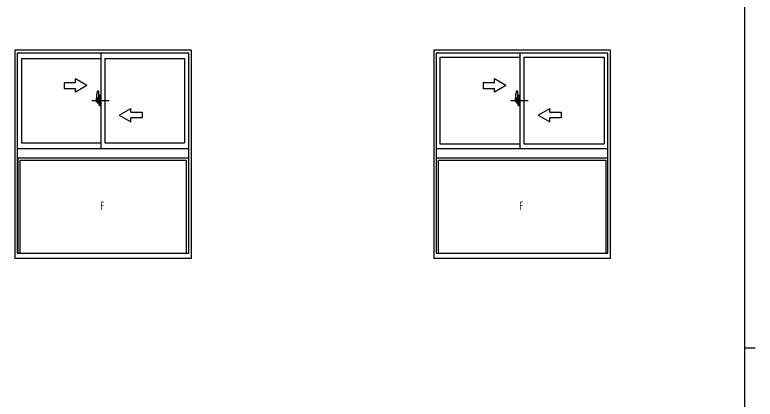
# Model space of a CAD drawing. Units: millimetres, scale not verified. Extents: x -793 to 793, y -564 to 564.
# Drawn here: x 369.6 to 757.8, y 6.7 to 208.3 of the extents above; entities that cross this region are included whole.
import ezdxf
from ezdxf.enums import TextEntityAlignment as Align

# ---------------------------------------------------------------- set-up
doc = ezdxf.new("R2010")
doc.units = ezdxf.units.MM
doc.header["$LTSCALE"] = 4
doc.layers.add('0-5_YKK_A1', color=4, linetype='Continuous')
doc.layers.add('0-7_YKK_ZWAK', color=7, linetype='Continuous')
doc.styles.add('ＭＳ ゴシック', font='')
doc.styles.get('ＭＳ ゴシック').set_extended_font_data('MS Gothic')

msp = doc.modelspace()

# ---------------------------------------------------------------- linework, layer by layer
at = {"layer": '0-5_YKK_A1'}
for p, q in [((369.614, 189.69), (369.614, 80.44)), ((462.114, 189.69), (369.614, 189.69)), ((370.864, 188.19), (370.864, 83.19)), ((460.864, 188.19), (370.864, 188.19)), ((414.739, 188.19), (414.739, 138.19)), ((460.864, 83.19), (460.864, 188.19)), ((462.114, 189.69), (462.114, 80.44)), ((589.314, 189.69), (589.314, 80.44)), ((681.814, 189.69), (589.314, 189.69)), ((590.564, 188.19), (590.564, 83.19)), ((680.564, 188.19), (590.564, 188.19)), ((634.439, 188.19), (634.439, 138.19)), ((680.564, 83.19), (680.564, 188.19)), ((681.814, 189.69), (681.814, 80.44)), ((373.114, 185.34), (414.739, 185.34)), ((416.739, 185.34), (458.614, 185.34)), ((416.739, 185.34), (416.739, 141.14)), ((458.614, 185.34), (458.614, 141.14)), ((592.514, 186.14), (634.439, 186.14)), ((636.439, 186.14), (678.614, 186.14)), ((636.439, 186.14), (636.439, 140.69)), ((678.614, 186.14), (678.614, 140.69)), ((407.414, 171.165), (401.414, 174.629)), ((401.414, 172.665), (401.414, 174.629)), ((407.414, 171.165), (401.414, 167.701)), ((627.114, 171.165), (621.114, 174.629)), ((621.114, 172.665), (621.114, 174.629)), ((627.114, 171.165), (621.114, 167.701)), ((401.414, 167.701), (401.414, 169.665)), ((413.554, 168.21), (412.948, 168.178)), ((413.639, 162.575), (413.639, 168.13)), ((621.114, 167.701), (621.114, 169.665)), ((633.254, 168.21), (632.648, 168.178)), ((633.339, 162.575), (633.339, 168.13)), ((409.988, 163.415), (419.038, 163.415)), ((412.359, 162.747), (412.359, 164.579)), ((412.519, 162.663), (412.519, 164.07)), ((413.479, 164.158), (412.557, 164.11)), ((412.839, 164.78), (413.479, 164.78)), ((412.839, 164.78), (412.839, 163.094)), ((412.839, 164.615), (413.479, 164.615)), ((413.479, 162.575), (413.479, 164.615)), ((413.479, 164.455), (413.479, 162.775)), ((413.639, 164.62), (413.639, 162.03)), ((413.759, 164.191), (413.639, 164.186)), ((413.639, 162.643), (413.639, 164.186)), ((413.759, 166.103), (413.759, 164.655)), ((413.959, 164.655), (413.759, 164.655)), ((413.759, 164.606), (413.999, 164.615)), ((413.759, 164.606), (413.759, 162.223)), ((413.799, 164.615), (413.799, 164.655)), ((413.999, 164.615), (413.799, 164.615)), ((413.959, 166.183), (413.839, 166.183)), ((413.839, 162.692), (413.839, 164.137)), ((413.916, 164.217), (414.636, 164.242)), ((413.959, 166.183), (413.959, 164.655)), ((413.959, 166.143), (413.999, 166.143)), ((413.999, 166.188), (414.759, 166.215)), ((413.999, 166.188), (413.999, 164.615)), ((413.999, 166.143), (413.999, 164.615)), ((414.207, 164.471), (414.207, 164.359)), ((414.503, 164.511), (414.247, 164.511)), ((414.247, 164.319), (414.503, 164.319)), ((414.543, 164.471), (414.543, 164.359)), ((414.719, 162.667), (414.719, 164.163)), ((414.719, 163.471), (414.759, 163.471)), ((414.719, 163.095), (414.759, 163.095)), ((414.759, 166.215), (414.759, 160.615)), ((629.688, 163.415), (638.738, 163.415)), ((632.059, 162.747), (632.059, 164.579)), ((632.219, 162.663), (632.219, 164.07)), ((633.179, 164.158), (632.257, 164.11)), ((632.539, 164.78), (633.179, 164.78)), ((632.539, 164.78), (632.539, 163.094)), ((632.539, 164.615), (633.179, 164.615)), ((633.179, 162.575), (633.179, 164.615)), ((633.179, 164.455), (633.179, 162.775)), ((633.339, 164.62), (633.339, 162.03)), ((633.459, 164.191), (633.339, 164.186)), ((633.339, 162.643), (633.339, 164.186)), ((633.459, 166.103), (633.459, 164.655)), ((633.659, 164.655), (633.459, 164.655)), ((633.459, 164.606), (633.699, 164.615)), ((633.459, 164.606), (633.459, 162.223)), ((633.499, 164.615), (633.499, 164.655)), ((633.699, 164.615), (633.499, 164.615)), ((633.659, 166.183), (633.539, 166.183)), ((633.539, 162.692), (633.539, 164.137)), ((633.616, 164.217), (634.336, 164.242)), ((633.659, 166.183), (633.659, 164.655)), ((633.659, 166.143), (633.699, 166.143)), ((633.699, 166.188), (634.459, 166.215)), ((633.699, 166.188), (633.699, 164.615)), ((633.699, 166.143), (633.699, 164.615)), ((633.907, 164.471), (633.907, 164.359)), ((634.203, 164.511), (633.947, 164.511)), ((633.947, 164.319), (634.203, 164.319)), ((634.243, 164.471), (634.243, 164.359)), ((634.419, 162.667), (634.419, 164.163)), ((634.419, 163.471), (634.459, 163.471)), ((634.419, 163.095), (634.459, 163.095)), ((634.459, 166.215), (634.459, 160.615)), ((413.479, 162.575), (412.472, 162.627)), ((413.479, 162.032), (413.159, 162.032)), ((413.159, 161.87), (413.159, 162.032)), ((413.479, 161.87), (413.159, 161.87)), ((413.639, 162.575), (413.479, 162.575)), ((413.479, 162.032), (413.479, 162.575)), ((413.759, 162.639), (413.639, 162.643)), ((413.759, 162.223), (413.999, 162.215)), ((413.959, 162.175), (413.759, 162.175)), ((413.759, 160.727), (413.759, 162.175)), ((413.999, 162.215), (413.799, 162.215)), ((413.799, 162.215), (413.799, 162.175)), ((413.959, 160.647), (413.839, 160.647)), ((413.916, 162.612), (414.636, 162.587)), ((413.959, 160.647), (413.959, 162.175)), ((413.959, 160.687), (413.999, 160.687)), ((413.999, 160.687), (413.999, 162.215)), ((413.999, 162.215), (413.999, 160.641)), ((413.999, 160.641), (414.759, 160.615)), ((633.179, 162.575), (632.172, 162.627)), ((633.179, 162.032), (632.859, 162.032)), ((632.859, 161.87), (632.859, 162.032)), ((633.179, 161.87), (632.859, 161.87)), ((633.339, 162.575), (633.179, 162.575)), ((633.179, 162.032), (633.179, 162.575)), ((633.459, 162.639), (633.339, 162.643)), ((633.459, 162.223), (633.699, 162.215)), ((633.659, 162.175), (633.459, 162.175)), ((633.459, 160.727), (633.459, 162.175)), ((633.699, 162.215), (633.499, 162.215)), ((633.499, 162.215), (633.499, 162.175)), ((633.659, 160.647), (633.539, 160.647)), ((633.616, 162.612), (634.336, 162.587)), ((633.659, 160.647), (633.659, 162.175)), ((633.659, 160.687), (633.699, 160.687)), ((633.699, 160.687), (633.699, 162.215)), ((633.699, 162.215), (633.699, 160.641)), ((633.699, 160.641), (634.459, 160.615)), ((424.364, 155.665), (430.364, 159.129)), ((424.364, 155.665), (430.364, 152.201)), ((430.364, 157.165), (430.364, 159.129)), ((644.064, 155.665), (650.064, 159.129)), ((644.064, 155.665), (650.064, 152.201)), ((650.064, 157.165), (650.064, 159.129)), ((430.364, 152.201), (430.364, 154.165)), ((650.064, 152.201), (650.064, 154.165)), ((416.739, 141.14), (458.614, 141.14)), ((636.439, 140.69), (678.614, 140.69)), ((370.864, 138.19), (460.864, 138.19)), ((590.564, 138.19), (680.564, 138.19)), ((370.864, 133.19), (460.864, 133.19)), ((371.114, 133.19), (371.114, 83.19)), ((372.214, 132.09), (372.214, 83.19)), ((372.214, 132.09), (459.514, 132.09)), ((459.514, 132.09), (459.514, 83.19)), ((460.614, 133.19), (460.614, 83.19)), ((590.564, 133.19), (680.564, 133.19)), ((591.564, 132.09), (591.564, 83.19)), ((591.564, 132.09), (679.564, 132.09)), ((679.564, 132.09), (679.564, 83.19)), ((370.864, 83.19), (460.864, 83.19)), ((590.564, 83.19), (680.564, 83.19)), ((462.114, 80.44), (369.614, 80.44)), ((681.814, 80.44), (589.314, 80.44))]:
    msp.add_line(p, q, dxfattribs=at)
for points in [[(373.114, 185.34), (373.114, 141.14), (414.739, 141.14)], [(592.514, 186.14), (592.514, 140.69), (634.439, 140.69)], [(401.414, 172.665), (395.414, 172.665), (395.414, 169.665), (401.414, 169.665)], [(621.114, 172.665), (615.114, 172.665), (615.114, 169.665), (621.114, 169.665)], [(430.364, 157.165), (436.364, 157.165), (436.364, 154.165), (430.364, 154.165)], [(650.064, 157.165), (656.064, 157.165), (656.064, 154.165), (650.064, 154.165)]]:
    msp.add_lwpolyline(points, dxfattribs=at)
for centre, radius, start, end in [((428.359, 164.579), 16, 167.68996, 180), ((412.961, 167.939), 0.24, 93, 167.68996), ((413.559, 168.13), 0.08, 0, 93), ((648.059, 164.579), 16, 167.68996, 180), ((632.661, 167.939), 0.24, 93, 167.68996), ((633.259, 168.13), 0.08, 0, 93), ((412.559, 164.07), 0.04, 93, 180), ((415.339, 163.256), 2.5, 180, 195.13079), ((415.339, 163.094), 2.5, 180, 191.27037), ((413.479, 164.62), 0.16, 0, 90), ((413.839, 166.103), 0.08, 90, 180), ((413.919, 164.137), 0.08, 92, 180), ((411.875, 163.415), 2.12, 338.79872, 21.20128), ((414.247, 164.471), 0.04, 90, 180), ((414.247, 164.359), 0.04, 180, 270), ((414.503, 164.471), 0.04, 0, 90), ((414.503, 164.359), 0.04, 270, 0), ((414.639, 164.163), 0.08, 0, 92), ((632.259, 164.07), 0.04, 93, 180), ((635.039, 163.256), 2.5, 180, 195.13079), ((635.039, 163.094), 2.5, 180, 191.27037), ((633.179, 164.62), 0.16, 0, 90), ((633.539, 166.103), 0.08, 90, 180), ((633.619, 164.137), 0.08, 92, 180), ((631.575, 163.415), 2.12, 338.79872, 21.20128), ((633.947, 164.471), 0.04, 90, 180), ((633.947, 164.359), 0.04, 180, 270), ((634.203, 164.471), 0.04, 0, 90), ((634.203, 164.359), 0.04, 270, 0), ((634.339, 164.163), 0.08, 0, 92), ((412.479, 162.747), 0.12, 180, 267), ((412.559, 162.663), 0.04, 180, 267), ((415.339, 163.094), 2.5, 191.27037, 209.30811), ((415.339, 163.256), 2.5, 195.13079, 209.30811), ((413.479, 162.03), 0.16, 270, 0), ((413.839, 160.727), 0.08, 180, 270), ((413.919, 162.692), 0.08, 180, 268), ((414.639, 162.667), 0.08, 268, 0), ((632.179, 162.747), 0.12, 180, 267), ((632.259, 162.663), 0.04, 180, 267), ((635.039, 163.094), 2.5, 191.27037, 209.30811), ((635.039, 163.256), 2.5, 195.13079, 209.30811), ((633.179, 162.03), 0.16, 270, 0), ((633.539, 160.727), 0.08, 180, 270), ((633.619, 162.692), 0.08, 180, 268), ((634.339, 162.667), 0.08, 268, 0)]:
    msp.add_arc(centre, radius, start, end, dxfattribs=at)
at = {"layer": '0-7_YKK_ZWAK'}
for p, q in [((752.2, 558.6), (752.2, -491.4)), ((752.2, 33.6), (757.8, 33.6))]:
    msp.add_line(p, q, dxfattribs=at)

# ---------------------------------------------------------------- texts
at = {"layer": '0-5_YKK_A1', "style": 'ＭＳ ゴシック', "width": 0.8}
for p in [(414.264, 104.64), (633.964, 104.64)]:
    msp.add_text('F', height=4.399, dxfattribs=at).set_placement(p, align=Align.BOTTOM_LEFT)

doc.saveas('drawing.dxf')
